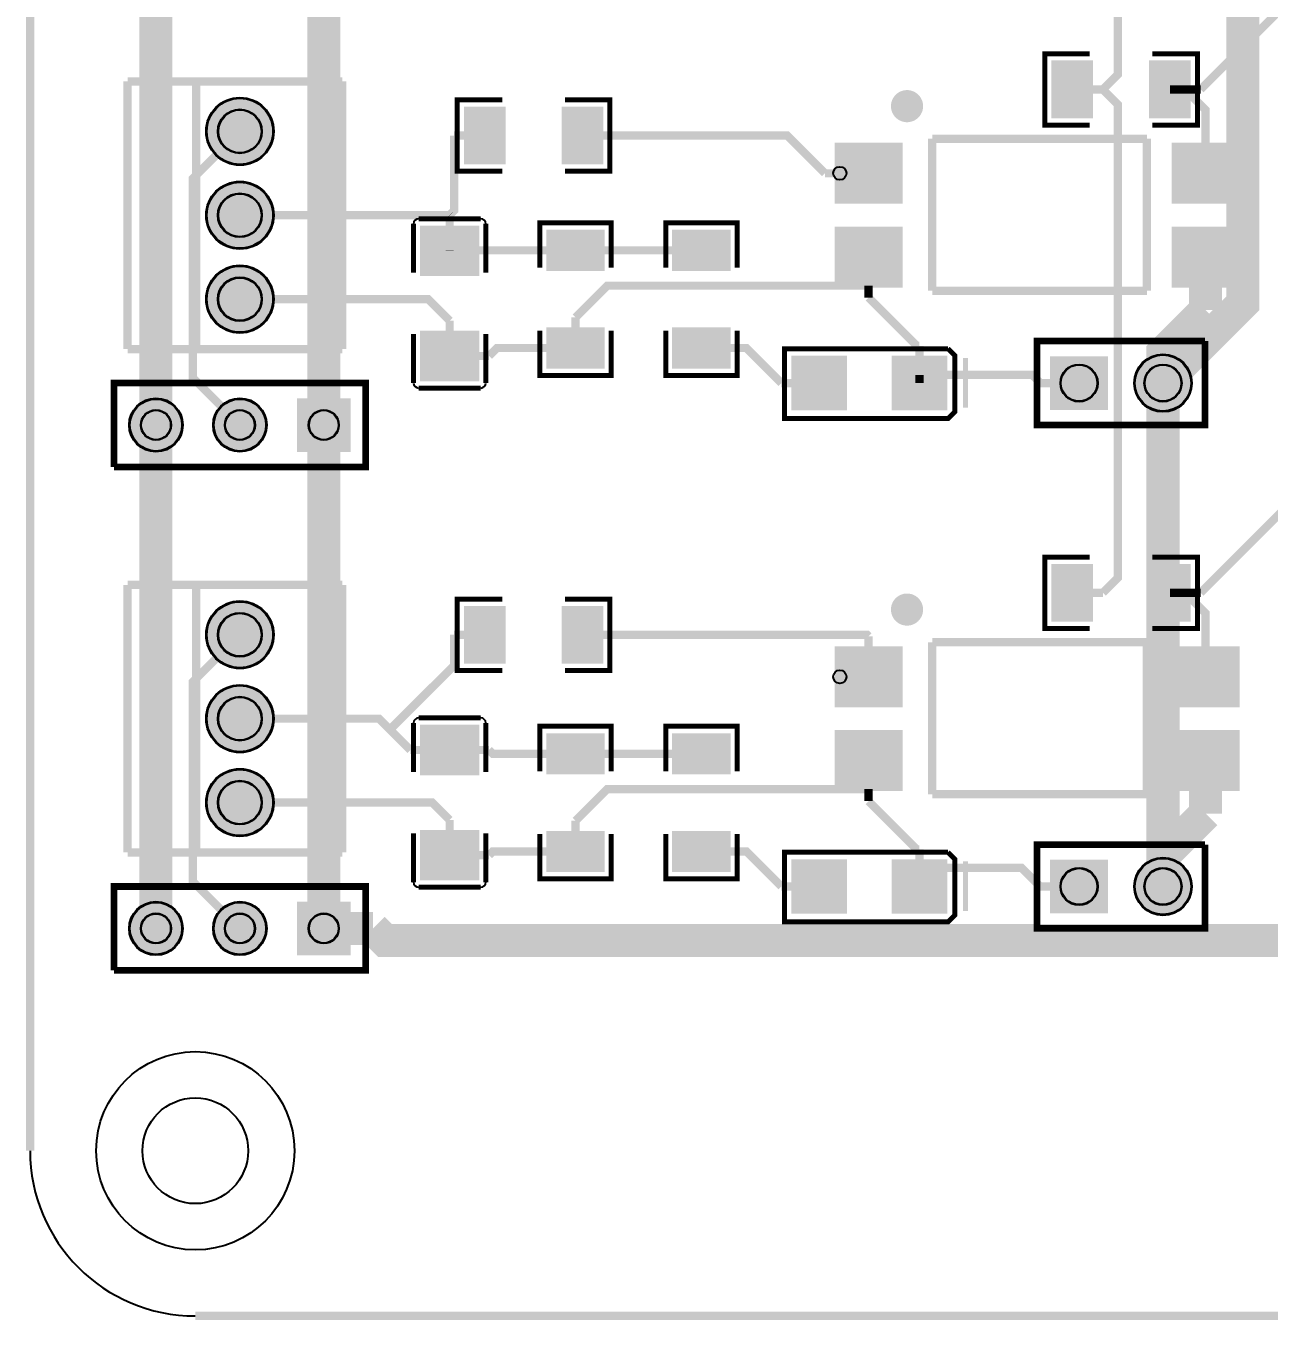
# Model space of a CAD drawing. Header units: millimetres. Extents: x 0 to 140, y -140 to 0.
# Drawn here: x -0.13 to 37.5, y -140.13 to -100.95 of the extents above; entities that cross this region are included whole.
import ezdxf

# ---------------------------------------------------------------- set-up
doc = ezdxf.new("R2010")
doc.units = ezdxf.units.MM
for name, color, linetype, true_color in [('BoardOutLine', 7, 'Continuous', 0xff00ff), ('BottomLayer', 7, 'Continuous', 0x0000ff), ('BottomSolderMaskLayer', 7, 'Continuous', 0xaa00ff), ('Document', 7, 'Continuous', 0xffffff), ('Multi-Layer', 7, 'Continuous', 0xc0c0c0), ('TopLayer', 7, 'Continuous', 0xff0000), ('TopPasteMaskLayer', 7, 'Continuous', 0x808080), ('TopSilkLayer', 7, 'Continuous', 0xffcc00), ('TopSolderMaskLayer', 7, 'Continuous', 0x800080)]:
    doc.layers.add(name, color=color, linetype=linetype, true_color=true_color)

msp = doc.modelspace()

# ---------------------------------------------------------------- hatches: boundary and pattern name
at = {"layer": 'BottomSolderMaskLayer'}
for points in [[(5.325, -104.14, 1), (7.375, -104.14, 1)], [(5.325, -106.68, 1), (7.375, -106.68, 1)], [(5.325, -109.22, 1), (7.375, -109.22, 1)], [(30.875, -110.947), (32.625, -110.947), (32.625, -112.573), (30.875, -112.573)], [(33.415, -111.76, 1), (35.165, -111.76, 1)], [(2.997, -113.03, 1), (4.623, -113.03, 1)], [(5.537, -113.03, 1), (7.163, -113.03, 1)], [(9.703, -113.843), (8.077, -113.843), (8.077, -112.217), (9.703, -112.217)], [(5.325, -119.38, 1), (7.375, -119.38, 1)], [(5.325, -121.92, 1), (7.375, -121.92, 1)], [(5.325, -124.46, 1), (7.375, -124.46, 1)], [(33.415, -127, 1), (35.165, -127, 1)], [(30.875, -126.187), (32.625, -126.187), (32.625, -127.813), (30.875, -127.813)], [(2.997, -128.27, 1), (4.623, -128.27, 1)], [(5.537, -128.27, 1), (7.163, -128.27, 1)], [(9.703, -129.083), (8.077, -129.083), (8.077, -127.457), (9.703, -127.457)]]:
    msp.add_hatch(color=256, dxfattribs=at).paths.add_polyline_path(points)
at = {"layer": 'Document'}
for points in [[(24.175, -111.26), (24.175, -112.26), (24.325, -112.26), (24.325, -111.26)], [(23.95, -111.685), (23.95, -111.835), (24.55, -111.835), (24.55, -111.685)], [(26.85, -111.685), (26.85, -111.835), (26.25, -111.835), (26.25, -111.685)], [(24.175, -126.5), (24.175, -127.5), (24.325, -127.5), (24.325, -126.5)], [(23.95, -126.925), (23.95, -127.075), (24.55, -127.075), (24.55, -126.925)], [(26.85, -126.925), (26.85, -127.075), (26.25, -127.075), (26.25, -126.925)]]:
    msp.add_hatch(color=256, dxfattribs=at).paths.add_polyline_path(points)
at = {"layer": 'Multi-Layer'}
for points in [[(5.35, -104.14, 1), (7.35, -104.14, 1)], [(5.35, -106.68, 1), (7.35, -106.68, 1)], [(5.35, -109.22, 1), (7.35, -109.22, 1)], [(30.9, -110.973), (32.6, -110.973), (32.6, -112.548), (30.9, -112.548)], [(33.44, -111.76, 1), (35.14, -111.76, 1)], [(3.023, -113.03, 1), (4.597, -113.03, 1)], [(5.563, -113.03, 1), (7.137, -113.03, 1)], [(9.677, -113.818), (8.103, -113.818), (8.103, -112.243), (9.677, -112.243)], [(5.35, -119.38, 1), (7.35, -119.38, 1)], [(5.35, -121.92, 1), (7.35, -121.92, 1)], [(5.35, -124.46, 1), (7.35, -124.46, 1)], [(33.44, -127, 1), (35.14, -127, 1)], [(30.9, -126.213), (32.6, -126.213), (32.6, -127.788), (30.9, -127.788)], [(3.023, -128.27, 1), (4.597, -128.27, 1)], [(5.563, -128.27, 1), (7.137, -128.27, 1)], [(9.677, -129.058), (8.103, -129.058), (8.103, -127.483), (9.677, -127.483)]]:
    msp.add_hatch(color=256, dxfattribs=at).paths.add_polyline_path(points)
at = {"layer": 'TopLayer'}
for points in [[(32.145, -102.02), (32.145, -103.721), (30.938, -103.721), (30.938, -102.02)], [(33.895, -102.02), (33.895, -103.721), (35.103, -103.721), (35.103, -102.02)], [(14.365, -105.118), (14.365, -103.417), (13.158, -103.417), (13.158, -105.118)], [(16.115, -105.118), (16.115, -103.417), (17.323, -103.417), (17.323, -105.118)], [(26.38, -104.51), (26.38, -106.31), (24.38, -106.31), (24.38, -104.51)], [(36.58, -104.51), (36.58, -106.31), (34.58, -106.31), (34.58, -104.51)], [(13.564, -108.497), (11.836, -108.497), (11.836, -107.012), (13.564, -107.012)], [(17.361, -108.345), (15.66, -108.345), (15.66, -107.138), (17.361, -107.138)], [(21.171, -108.345), (19.47, -108.345), (19.47, -107.138), (21.171, -107.138)], [(26.38, -107.05), (26.38, -108.85), (24.38, -108.85), (24.38, -107.05)], [(36.58, -107.05), (36.58, -108.85), (34.58, -108.85), (34.58, -107.05)], [(17.361, -110.095), (15.66, -110.095), (15.66, -111.303), (17.361, -111.303)], [(21.171, -110.095), (19.47, -110.095), (19.47, -111.303), (21.171, -111.303)], [(13.564, -110.197), (11.836, -110.197), (11.836, -111.682), (13.564, -111.682)], [(24.7, -112.56), (23.065, -112.56), (23.065, -110.96), (24.7, -110.96)], [(27.735, -112.56), (26.1, -112.56), (26.1, -110.96), (27.735, -110.96)], [(32.145, -117.26), (32.145, -118.961), (30.938, -118.961), (30.938, -117.26)], [(33.895, -117.26), (33.895, -118.961), (35.103, -118.961), (35.103, -117.26)], [(14.365, -120.231), (14.365, -118.53), (13.158, -118.53), (13.158, -120.231)], [(16.115, -120.231), (16.115, -118.53), (17.323, -118.53), (17.323, -120.231)], [(26.38, -119.75), (26.38, -121.55), (24.38, -121.55), (24.38, -119.75)], [(36.58, -119.75), (36.58, -121.55), (34.58, -121.55), (34.58, -119.75)], [(13.564, -123.61), (11.836, -123.61), (11.836, -122.125), (13.564, -122.125)], [(17.361, -123.585), (15.66, -123.585), (15.66, -122.378), (17.361, -122.378)], [(21.171, -123.585), (19.47, -123.585), (19.47, -122.378), (21.171, -122.378)], [(26.38, -122.29), (26.38, -124.09), (24.38, -124.09), (24.38, -122.29)], [(36.58, -122.29), (36.58, -124.09), (34.58, -124.09), (34.58, -122.29)], [(13.564, -125.31), (11.836, -125.31), (11.836, -126.795), (13.564, -126.795)], [(17.361, -125.335), (15.66, -125.335), (15.66, -126.543), (17.361, -126.543)], [(21.171, -125.335), (19.47, -125.335), (19.47, -126.543), (21.171, -126.543)], [(24.7, -127.8), (23.065, -127.8), (23.065, -126.2), (24.7, -126.2)], [(27.735, -127.8), (26.1, -127.8), (26.1, -126.2), (27.735, -126.2)]]:
    msp.add_hatch(color=256, dxfattribs=at).paths.add_polyline_path(points)
at = {"layer": 'TopPasteMaskLayer'}
for points in [[(32.145, -102.12), (32.145, -102.481), (32.045, -102.581), (31.834, -102.581), (31.734, -102.681), (31.734, -103.059), (31.834, -103.159), (32.045, -103.159), (32.145, -103.259), (32.145, -103.621), (32.045, -103.721), (31.038, -103.721), (30.938, -103.621), (30.938, -102.12), (31.038, -102.02), (32.045, -102.02)], [(33.895, -102.12), (33.895, -102.481), (33.995, -102.581), (34.206, -102.581), (34.306, -102.681), (34.306, -103.059), (34.206, -103.159), (33.995, -103.159), (33.895, -103.259), (33.895, -103.621), (33.995, -103.721), (35.003, -103.721), (35.103, -103.621), (35.103, -102.12), (35.003, -102.02), (33.995, -102.02)], [(14.365, -105.018), (14.365, -104.656), (14.265, -104.556), (14.054, -104.556), (13.954, -104.456), (13.954, -104.078), (14.054, -103.978), (14.265, -103.978), (14.365, -103.878), (14.365, -103.517), (14.265, -103.417), (13.258, -103.417), (13.158, -103.517), (13.158, -105.018), (13.258, -105.118), (14.265, -105.118)], [(16.115, -105.018), (16.115, -104.656), (16.215, -104.556), (16.426, -104.556), (16.526, -104.456), (16.526, -104.078), (16.426, -103.978), (16.215, -103.978), (16.115, -103.878), (16.115, -103.517), (16.215, -103.417), (17.223, -103.417), (17.323, -103.517), (17.323, -105.018), (17.223, -105.118), (16.215, -105.118)], [(26.38, -104.51), (26.38, -106.31), (24.38, -106.31), (24.38, -104.51)], [(36.58, -104.51), (36.58, -106.31), (34.58, -106.31), (34.58, -104.51)], [(13.464, -108.497), (13.094, -108.497), (12.994, -108.397), (12.994, -108.092), (12.894, -107.992), (12.506, -107.992), (12.406, -108.092), (12.406, -108.397), (12.306, -108.497), (11.936, -108.497), (11.836, -108.397), (11.836, -107.112), (11.936, -107.012), (13.464, -107.012), (13.564, -107.112), (13.564, -108.397)], [(17.261, -108.345), (16.899, -108.345), (16.799, -108.245), (16.799, -108.035), (16.699, -107.935), (16.321, -107.935), (16.221, -108.035), (16.221, -108.245), (16.121, -108.345), (15.76, -108.345), (15.66, -108.245), (15.66, -107.238), (15.76, -107.138), (17.261, -107.138), (17.361, -107.238), (17.361, -108.245)], [(21.071, -108.345), (20.709, -108.345), (20.609, -108.245), (20.609, -108.035), (20.509, -107.935), (20.131, -107.935), (20.031, -108.035), (20.031, -108.245), (19.931, -108.345), (19.57, -108.345), (19.47, -108.245), (19.47, -107.238), (19.57, -107.138), (21.071, -107.138), (21.171, -107.238), (21.171, -108.245)], [(26.38, -107.05), (26.38, -108.85), (24.38, -108.85), (24.38, -107.05)], [(36.58, -107.05), (36.58, -108.85), (34.58, -108.85), (34.58, -107.05)], [(17.261, -110.095), (16.899, -110.095), (16.799, -110.195), (16.799, -110.406), (16.699, -110.506), (16.321, -110.506), (16.221, -110.406), (16.221, -110.195), (16.121, -110.095), (15.76, -110.095), (15.66, -110.195), (15.66, -111.203), (15.76, -111.303), (17.261, -111.303), (17.361, -111.203), (17.361, -110.195)], [(21.071, -110.095), (20.709, -110.095), (20.609, -110.195), (20.609, -110.406), (20.509, -110.506), (20.131, -110.506), (20.031, -110.406), (20.031, -110.195), (19.931, -110.095), (19.57, -110.095), (19.47, -110.195), (19.47, -111.203), (19.57, -111.303), (21.071, -111.303), (21.171, -111.203), (21.171, -110.195)], [(13.464, -110.197), (13.094, -110.197), (12.994, -110.297), (12.994, -110.602), (12.894, -110.702), (12.506, -110.702), (12.406, -110.602), (12.406, -110.297), (12.306, -110.197), (11.936, -110.197), (11.836, -110.297), (11.836, -111.582), (11.936, -111.682), (13.464, -111.682), (13.564, -111.582), (13.564, -110.297)], [(24.7, -112.46), (24.7, -112.09), (24.6, -111.99), (24.244, -111.99), (24.144, -111.89), (24.144, -111.631), (24.244, -111.531), (24.6, -111.531), (24.7, -111.431), (24.7, -111.06), (24.6, -110.96), (23.165, -110.96), (23.065, -111.06), (23.065, -112.46), (23.165, -112.56), (24.6, -112.56)], [(26.1, -111.06), (26.1, -111.431), (26.2, -111.531), (26.556, -111.531), (26.656, -111.631), (26.656, -111.89), (26.556, -111.99), (26.2, -111.99), (26.1, -112.09), (26.1, -112.46), (26.2, -112.56), (27.635, -112.56), (27.735, -112.46), (27.735, -111.06), (27.635, -110.96), (26.2, -110.96)], [(32.145, -117.36), (32.145, -117.721), (32.045, -117.821), (31.834, -117.821), (31.734, -117.921), (31.734, -118.299), (31.834, -118.399), (32.045, -118.399), (32.145, -118.499), (32.145, -118.861), (32.045, -118.961), (31.038, -118.961), (30.938, -118.861), (30.938, -117.36), (31.038, -117.26), (32.045, -117.26)], [(33.895, -117.36), (33.895, -117.721), (33.995, -117.821), (34.206, -117.821), (34.306, -117.921), (34.306, -118.299), (34.206, -118.399), (33.995, -118.399), (33.895, -118.499), (33.895, -118.861), (33.995, -118.961), (35.003, -118.961), (35.103, -118.861), (35.103, -117.36), (35.003, -117.26), (33.995, -117.26)], [(14.365, -120.131), (14.365, -119.769), (14.265, -119.669), (14.054, -119.669), (13.954, -119.569), (13.954, -119.191), (14.054, -119.091), (14.265, -119.091), (14.365, -118.991), (14.365, -118.63), (14.265, -118.53), (13.258, -118.53), (13.158, -118.63), (13.158, -120.131), (13.258, -120.231), (14.265, -120.231)], [(16.115, -120.131), (16.115, -119.769), (16.215, -119.669), (16.426, -119.669), (16.526, -119.569), (16.526, -119.191), (16.426, -119.091), (16.215, -119.091), (16.115, -118.991), (16.115, -118.63), (16.215, -118.53), (17.223, -118.53), (17.323, -118.63), (17.323, -120.131), (17.223, -120.231), (16.215, -120.231)], [(26.38, -119.75), (26.38, -121.55), (24.38, -121.55), (24.38, -119.75)], [(36.58, -119.75), (36.58, -121.55), (34.58, -121.55), (34.58, -119.75)], [(13.464, -123.61), (13.094, -123.61), (12.994, -123.51), (12.994, -123.205), (12.894, -123.105), (12.506, -123.105), (12.406, -123.205), (12.406, -123.51), (12.306, -123.61), (11.936, -123.61), (11.836, -123.51), (11.836, -122.225), (11.936, -122.125), (13.464, -122.125), (13.564, -122.225), (13.564, -123.51)], [(17.261, -123.585), (16.899, -123.585), (16.799, -123.485), (16.799, -123.275), (16.699, -123.175), (16.321, -123.175), (16.221, -123.275), (16.221, -123.485), (16.121, -123.585), (15.76, -123.585), (15.66, -123.485), (15.66, -122.478), (15.76, -122.378), (17.261, -122.378), (17.361, -122.478), (17.361, -123.485)], [(21.071, -123.585), (20.709, -123.585), (20.609, -123.485), (20.609, -123.275), (20.509, -123.175), (20.131, -123.175), (20.031, -123.275), (20.031, -123.485), (19.931, -123.585), (19.57, -123.585), (19.47, -123.485), (19.47, -122.478), (19.57, -122.378), (21.071, -122.378), (21.171, -122.478), (21.171, -123.485)], [(26.38, -122.29), (26.38, -124.09), (24.38, -124.09), (24.38, -122.29)], [(36.58, -122.29), (36.58, -124.09), (34.58, -124.09), (34.58, -122.29)], [(13.464, -125.31), (13.094, -125.31), (12.994, -125.41), (12.994, -125.715), (12.894, -125.815), (12.506, -125.815), (12.406, -125.715), (12.406, -125.41), (12.306, -125.31), (11.936, -125.31), (11.836, -125.41), (11.836, -126.695), (11.936, -126.795), (13.464, -126.795), (13.564, -126.695), (13.564, -125.41)], [(17.261, -125.335), (16.899, -125.335), (16.799, -125.435), (16.799, -125.646), (16.699, -125.746), (16.321, -125.746), (16.221, -125.646), (16.221, -125.435), (16.121, -125.335), (15.76, -125.335), (15.66, -125.435), (15.66, -126.443), (15.76, -126.543), (17.261, -126.543), (17.361, -126.443), (17.361, -125.435)], [(21.071, -125.335), (20.709, -125.335), (20.609, -125.435), (20.609, -125.646), (20.509, -125.746), (20.131, -125.746), (20.031, -125.646), (20.031, -125.435), (19.931, -125.335), (19.57, -125.335), (19.47, -125.435), (19.47, -126.443), (19.57, -126.543), (21.071, -126.543), (21.171, -126.443), (21.171, -125.435)], [(24.7, -127.7), (24.7, -127.33), (24.6, -127.23), (24.244, -127.23), (24.144, -127.13), (24.144, -126.871), (24.244, -126.771), (24.6, -126.771), (24.7, -126.671), (24.7, -126.3), (24.6, -126.2), (23.165, -126.2), (23.065, -126.3), (23.065, -127.7), (23.165, -127.8), (24.6, -127.8)], [(26.1, -126.3), (26.1, -126.671), (26.2, -126.771), (26.556, -126.771), (26.656, -126.871), (26.656, -127.13), (26.556, -127.23), (26.2, -127.23), (26.1, -127.33), (26.1, -127.7), (26.2, -127.8), (27.635, -127.8), (27.735, -127.7), (27.735, -126.3), (27.635, -126.2), (26.2, -126.2)]]:
    msp.add_hatch(color=256, dxfattribs=at).paths.add_polyline_path(points)
at = {"layer": 'TopSilkLayer'}
for points in [[(26.057, -103.378), (26.058, -103.41), (26.061, -103.441), (26.066, -103.472), (26.073, -103.503), (26.082, -103.533), (26.094, -103.562), (26.106, -103.591), (26.121, -103.619), (26.138, -103.646), (26.156, -103.671), (26.176, -103.696), (26.197, -103.719), (26.22, -103.74), (26.244, -103.76), (26.27, -103.779), (26.296, -103.796), (26.324, -103.811), (26.352, -103.824), (26.382, -103.836), (26.412, -103.845), (26.442, -103.853), (26.473, -103.858), (26.504, -103.862), (26.536, -103.863), (26.567, -103.863), (26.599, -103.86), (26.63, -103.855), (26.66, -103.849), (26.691, -103.84), (26.72, -103.83), (26.749, -103.817), (26.777, -103.803), (26.804, -103.787), (26.83, -103.769), (26.855, -103.75), (26.879, -103.729), (26.901, -103.706), (26.921, -103.683), (26.94, -103.657), (26.957, -103.631), (26.973, -103.604), (26.987, -103.576), (26.999, -103.546), (27.009, -103.517), (27.017, -103.486), (27.023, -103.455), (27.027, -103.424), (27.029, -103.393), (27.029, -103.361), (27.027, -103.33), (27.023, -103.299), (27.017, -103.268), (27.009, -103.237), (26.999, -103.208), (26.987, -103.178), (26.973, -103.15), (26.957, -103.123), (26.94, -103.097), (26.921, -103.071), (26.901, -103.048), (26.879, -103.025), (26.855, -103.004), (26.83, -102.985), (26.804, -102.967), (26.777, -102.951), (26.749, -102.937), (26.72, -102.924), (26.691, -102.914), (26.66, -102.905), (26.63, -102.899), (26.599, -102.894), (26.567, -102.891), (26.536, -102.891), (26.504, -102.892), (26.473, -102.896), (26.442, -102.901), (26.412, -102.909), (26.382, -102.918), (26.352, -102.93), (26.324, -102.943), (26.296, -102.958), (26.27, -102.975), (26.244, -102.994), (26.22, -103.014), (26.197, -103.035), (26.176, -103.058), (26.156, -103.083), (26.138, -103.108), (26.121, -103.135), (26.106, -103.163), (26.094, -103.192), (26.082, -103.221), (26.073, -103.251), (26.066, -103.282), (26.061, -103.313), (26.058, -103.344), (26.057, -103.376)], [(28.234, -110.999), (28.234, -112.501), (28.386, -112.501), (28.386, -110.999)], [(26.057, -118.618), (26.058, -118.65), (26.061, -118.681), (26.066, -118.712), (26.073, -118.743), (26.082, -118.773), (26.094, -118.802), (26.106, -118.831), (26.121, -118.859), (26.138, -118.886), (26.156, -118.911), (26.176, -118.936), (26.197, -118.959), (26.22, -118.98), (26.244, -119), (26.27, -119.019), (26.296, -119.036), (26.324, -119.051), (26.352, -119.064), (26.382, -119.076), (26.412, -119.085), (26.442, -119.093), (26.473, -119.098), (26.504, -119.102), (26.536, -119.103), (26.567, -119.103), (26.599, -119.1), (26.63, -119.095), (26.66, -119.089), (26.691, -119.08), (26.72, -119.07), (26.749, -119.057), (26.777, -119.043), (26.804, -119.027), (26.83, -119.009), (26.855, -118.99), (26.879, -118.969), (26.901, -118.946), (26.921, -118.923), (26.94, -118.897), (26.957, -118.871), (26.973, -118.844), (26.987, -118.816), (26.999, -118.786), (27.009, -118.757), (27.017, -118.726), (27.023, -118.695), (27.027, -118.664), (27.029, -118.633), (27.029, -118.601), (27.027, -118.57), (27.023, -118.539), (27.017, -118.508), (27.009, -118.477), (26.999, -118.448), (26.987, -118.418), (26.973, -118.39), (26.957, -118.363), (26.94, -118.337), (26.921, -118.311), (26.901, -118.288), (26.879, -118.265), (26.855, -118.244), (26.83, -118.225), (26.804, -118.207), (26.777, -118.191), (26.749, -118.177), (26.72, -118.164), (26.691, -118.154), (26.66, -118.145), (26.63, -118.139), (26.599, -118.134), (26.567, -118.131), (26.536, -118.131), (26.504, -118.132), (26.473, -118.136), (26.442, -118.141), (26.412, -118.149), (26.382, -118.158), (26.352, -118.17), (26.324, -118.183), (26.296, -118.198), (26.27, -118.215), (26.244, -118.234), (26.22, -118.254), (26.197, -118.275), (26.176, -118.298), (26.156, -118.323), (26.138, -118.348), (26.121, -118.375), (26.106, -118.403), (26.094, -118.432), (26.082, -118.461), (26.073, -118.491), (26.066, -118.522), (26.061, -118.553), (26.058, -118.584), (26.057, -118.616)], [(28.234, -126.239), (28.234, -127.741), (28.386, -127.741), (28.386, -126.239)]]:
    msp.add_hatch(color=256, dxfattribs=at).paths.add_polyline_path(points)
at = {"layer": 'TopSolderMaskLayer'}
for points in [[(32.17, -101.994), (32.17, -103.746), (30.912, -103.746), (30.912, -101.994)], [(33.87, -101.994), (33.87, -103.746), (35.128, -103.746), (35.128, -101.994)], [(5.325, -104.14, 1), (7.375, -104.14, 1)], [(14.39, -105.143), (14.39, -103.391), (13.132, -103.391), (13.132, -105.143)], [(16.09, -105.143), (16.09, -103.391), (17.348, -103.391), (17.348, -105.143)], [(26.408, -104.487), (26.408, -106.333), (24.352, -106.333), (24.352, -104.487)], [(36.608, -104.487), (36.608, -106.333), (34.552, -106.333), (34.552, -104.487)], [(5.325, -106.68, 1), (7.375, -106.68, 1)], [(13.594, -108.519), (11.806, -108.519), (11.806, -106.99), (13.594, -106.99)], [(17.396, -108.363), (15.624, -108.363), (15.624, -107.12), (17.396, -107.12)], [(21.206, -108.363), (19.434, -108.363), (19.434, -107.12), (21.206, -107.12)], [(26.408, -107.027), (26.408, -108.873), (24.352, -108.873), (24.352, -107.027)], [(36.608, -107.027), (36.608, -108.873), (34.552, -108.873), (34.552, -107.027)], [(5.325, -109.22, 1), (7.375, -109.22, 1)], [(17.396, -110.077), (15.624, -110.077), (15.624, -111.321), (17.396, -111.321)], [(21.206, -110.077), (19.434, -110.077), (19.434, -111.321), (21.206, -111.321)], [(13.594, -110.175), (11.806, -110.175), (11.806, -111.704), (13.594, -111.704)], [(24.726, -112.586), (23.04, -112.586), (23.04, -110.935), (24.726, -110.935)], [(27.76, -112.586), (26.075, -112.586), (26.075, -110.935), (27.76, -110.935)], [(30.875, -110.947), (32.625, -110.947), (32.625, -112.573), (30.875, -112.573)], [(33.415, -111.76, 1), (35.165, -111.76, 1)], [(2.997, -113.03, 1), (4.623, -113.03, 1)], [(5.537, -113.03, 1), (7.163, -113.03, 1)], [(9.703, -113.843), (8.077, -113.843), (8.077, -112.217), (9.703, -112.217)], [(32.17, -117.234), (32.17, -118.986), (30.912, -118.986), (30.912, -117.234)], [(33.87, -117.234), (33.87, -118.986), (35.128, -118.986), (35.128, -117.234)], [(5.325, -119.38, 1), (7.375, -119.38, 1)], [(14.39, -120.256), (14.39, -118.504), (13.132, -118.504), (13.132, -120.256)], [(16.09, -120.256), (16.09, -118.504), (17.348, -118.504), (17.348, -120.256)], [(26.408, -119.727), (26.408, -121.573), (24.352, -121.573), (24.352, -119.727)], [(36.608, -119.727), (36.608, -121.573), (34.552, -121.573), (34.552, -119.727)], [(5.325, -121.92, 1), (7.375, -121.92, 1)], [(13.594, -123.632), (11.806, -123.632), (11.806, -122.103), (13.594, -122.103)], [(17.396, -123.603), (15.624, -123.603), (15.624, -122.36), (17.396, -122.36)], [(21.206, -123.603), (19.434, -123.603), (19.434, -122.36), (21.206, -122.36)], [(26.408, -122.267), (26.408, -124.113), (24.352, -124.113), (24.352, -122.267)], [(36.608, -122.267), (36.608, -124.113), (34.552, -124.113), (34.552, -122.267)], [(5.325, -124.46, 1), (7.375, -124.46, 1)], [(13.594, -125.288), (11.806, -125.288), (11.806, -126.817), (13.594, -126.817)], [(17.396, -125.317), (15.624, -125.317), (15.624, -126.561), (17.396, -126.561)], [(21.206, -125.317), (19.434, -125.317), (19.434, -126.561), (21.206, -126.561)], [(33.415, -127, 1), (35.165, -127, 1)], [(24.726, -127.826), (23.04, -127.826), (23.04, -126.175), (24.726, -126.175)], [(27.76, -127.826), (26.075, -127.826), (26.075, -126.175), (27.76, -126.175)], [(30.875, -126.187), (32.625, -126.187), (32.625, -127.813), (30.875, -127.813)], [(2.997, -128.27, 1), (4.623, -128.27, 1)], [(5.537, -128.27, 1), (7.163, -128.27, 1)], [(9.703, -129.083), (8.077, -129.083), (8.077, -127.457), (9.703, -127.457)]]:
    msp.add_hatch(color=256, dxfattribs=at).paths.add_polyline_path(points)

# ---------------------------------------------------------------- linework, layer by layer
at = {"layer": 'BoardOutLine', "const_width": 0.254}
for points in [[(0, -135), (0, -5)], [(135, -140), (5, -140)]]:
    msp.add_lwpolyline(points, dxfattribs=at)
at = {"layer": 'BoardOutLine'}
msp.add_arc((5, -135), 5, 180, 270, dxfattribs=at)
at = {"layer": 'BottomLayer'}
for points, const_width in [([(3.81, -113.03), (3.81, -97.79)], 1), ([(8.89, -113.03), (8.89, -97.79)], 1), ([(34.29, -111.76), (36.703, -109.347), (36.703, -99.06)], 1), ([(6.35, -104.14), (4.924, -105.566), (4.924, -111.604), (6.35, -113.03)], 0.25), ([(34.29, -127), (34.29, -111.76)], 1), ([(8.89, -128.27), (8.89, -113.03)], 1), ([(6.35, -119.38), (4.924, -120.806), (4.924, -126.844), (6.35, -128.27)], 0.25)]:
    msp.add_lwpolyline(points, dxfattribs=dict(at, const_width=const_width))
at = {"layer": 'BottomSolderMaskLayer'}
for centre, radius in [((6.35, -104.14), 1.025), ((6.35, -104.14), 0.667), ((6.35, -106.68), 1.025), ((6.35, -106.68), 0.667), ((6.35, -109.22), 1.025), ((6.35, -109.22), 0.667), ((31.75, -111.76), 0.566), ((34.29, -111.76), 0.875), ((34.29, -111.76), 0.566), ((3.81, -113.03), 0.813), ((6.35, -113.03), 0.813), ((3.81, -113.03), 0.459), ((6.35, -113.03), 0.459), ((8.89, -113.03), 0.459), ((6.35, -119.38), 1.025), ((6.35, -119.38), 0.667), ((6.35, -121.92), 1.025), ((6.35, -121.92), 0.667), ((6.35, -124.46), 1.025), ((6.35, -124.46), 0.667), ((34.29, -127), 0.875), ((31.75, -127), 0.566), ((34.29, -127), 0.566), ((3.81, -128.27), 0.813), ((6.35, -128.27), 0.813), ((3.81, -128.27), 0.459), ((6.35, -128.27), 0.459), ((8.89, -128.27), 0.459)]:
    msp.add_circle(centre, radius, dxfattribs=at)
at = {"layer": 'Document'}
for centre, radius in [((24.511, -105.41), 0.2), ((24.511, -120.65), 0.2), ((5, -135), 3)]:
    msp.add_circle(centre, radius, dxfattribs=at)
at = {"layer": 'Multi-Layer'}
for centre, radius in [((6.35, -104.14), 1), ((6.35, -104.14), 0.65), ((6.35, -106.68), 1), ((6.35, -106.68), 0.65), ((6.35, -109.22), 1), ((6.35, -109.22), 0.65), ((31.75, -111.76), 0.55), ((34.29, -111.76), 0.85), ((34.29, -111.76), 0.55), ((3.81, -113.03), 0.787), ((6.35, -113.03), 0.787), ((3.81, -113.03), 0.445), ((6.35, -113.03), 0.445), ((8.89, -113.03), 0.445), ((6.35, -119.38), 1), ((6.35, -119.38), 0.65), ((6.35, -121.92), 1), ((6.35, -121.92), 0.65), ((6.35, -124.46), 1), ((6.35, -124.46), 0.65), ((34.29, -127), 0.85), ((31.75, -127), 0.55), ((34.29, -127), 0.55), ((3.81, -128.27), 0.787), ((6.35, -128.27), 0.787), ((3.81, -128.27), 0.445), ((6.35, -128.27), 0.445), ((8.89, -128.27), 0.445), ((5, -135), 1.6)]:
    msp.add_circle(centre, radius, dxfattribs=at)
at = {"layer": 'TopLayer'}
for points, const_width in [([(46.99, -81.28), (39.545, -88.725), (39.545, -98.753), (35.428, -102.87)], 0.25), ([(46.99, -83.82), (45.56, -85.25), (45.56, -107.978), (35.428, -118.11)], 0.25), ([(32.47, -102.87), (32.927, -102.414), (32.927, -88.829)], 0.25), ([(31.541, -102.87), (32.47, -102.87)], 0.25), ([(32.47, -118.11), (32.927, -117.654), (32.927, -103.327), (32.47, -102.87)], 0.25), ([(34.499, -102.87), (34.963, -102.87)], 0.25), ([(34.963, -102.87), (35.428, -102.87)], 0.25), ([(34.963, -102.87), (35.58, -103.487), (35.58, -105.41)], 0.25), ([(12.832, -104.267), (12.832, -106.542), (12.693, -106.68)], 0.25), ([(13.761, -104.267), (12.832, -104.267)], 0.25), ([(16.719, -104.267), (22.912, -104.267), (24.055, -105.41)], 0.25), ([(25.38, -105.41), (24.055, -105.41)], 0.25), ([(6.35, -106.68), (12.693, -106.68)], 0.25), ([(12.693, -106.68), (12.7, -106.687)], 0.25), ([(12.7, -107.741), (12.7, -106.687)], 0.25), ([(16.51, -107.741), (12.7, -107.741)], 0.25), ([(12.7, -107.755), (12.7, -107.741)], 0.25), ([(20.32, -107.741), (16.51, -107.741)], 0.25), ([(35.58, -107.95), (35.58, -109.551)], 1), ([(25.38, -107.95), (25.38, -108.811)], 0.25), ([(25.38, -108.811), (17.469, -108.811), (16.51, -109.77)], 0.25), ([(25.38, -108.811), (25.38, -109.176)], 0.25), ([(6.35, -109.22), (12.049, -109.22), (12.7, -109.872)], 0.25), ([(25.38, -109.176), (26.839, -110.635), (26.917, -110.635)], 0.25), ([(35.58, -109.551), (34.29, -110.841), (34.29, -111.76)], 1), ([(16.51, -110.699), (16.51, -109.77)], 0.25), ([(12.7, -110.94), (12.7, -109.872)], 0.25), ([(12.7, -110.94), (13.89, -110.94)], 0.25), ([(16.51, -110.699), (14.13, -110.699), (13.89, -110.94)], 0.25), ([(20.32, -110.699), (21.679, -110.699), (22.74, -111.76)], 0.25), ([(26.917, -111.514), (26.917, -110.635)], 0.25), ([(23.883, -111.76), (22.74, -111.76)], 0.25), ([(30.575, -111.76), (30.329, -111.514), (26.917, -111.514)], 0.25), ([(26.917, -111.76), (26.917, -111.514)], 0.25), ([(31.75, -111.76), (30.575, -111.76)], 0.25), ([(3.81, -128.27), (3.81, -113.03)], 1), ([(31.541, -118.11), (32.47, -118.11)], 0.25), ([(34.499, -118.11), (34.963, -118.11)], 0.25), ([(34.963, -118.11), (35.428, -118.11)], 0.25), ([(34.963, -118.11), (35.58, -118.727), (35.58, -120.65)], 0.25), ([(12.832, -119.38), (12.832, -120.309), (10.892, -122.249)], 0.25), ([(13.761, -119.38), (12.832, -119.38)], 0.25), ([(16.719, -119.38), (25.336, -119.38), (25.38, -119.425)], 0.25), ([(25.38, -120.65), (25.38, -119.425)], 0.25), ([(10.378, -128.27), (10.742, -128.635), (39.953, -128.635), (46.817, -121.771), (48.26, -121.771)], 1), ([(6.35, -121.92), (10.563, -121.92), (10.892, -122.249)], 0.25), ([(10.892, -122.249), (11.511, -122.868)], 0.25), ([(12.7, -122.868), (11.511, -122.868)], 0.25), ([(12.7, -122.868), (13.89, -122.868)], 0.25), ([(16.51, -122.981), (14.003, -122.981), (13.89, -122.868)], 0.25), ([(20.32, -122.981), (16.51, -122.981)], 0.25), ([(35.58, -123.19), (35.58, -124.791)], 1), ([(25.38, -123.19), (25.38, -124.051)], 0.25), ([(25.38, -124.051), (17.469, -124.051), (16.51, -125.01)], 0.25), ([(25.38, -124.051), (25.38, -124.416)], 0.25), ([(6.35, -124.46), (12.176, -124.46), (12.7, -124.985)], 0.25), ([(25.38, -124.416), (26.839, -125.875), (26.917, -125.875)], 0.25), ([(35.58, -124.791), (34.29, -126.081), (34.29, -127)], 1), ([(12.7, -126.053), (12.7, -124.985)], 0.25), ([(16.51, -125.939), (16.51, -125.01)], 0.25), ([(26.917, -126.437), (26.917, -125.875)], 0.25), ([(12.7, -126.053), (13.89, -126.053)], 0.25), ([(16.51, -125.939), (14.003, -125.939), (13.89, -126.053)], 0.25), ([(20.32, -125.939), (21.679, -125.939), (22.74, -127)], 0.25), ([(26.917, -127), (26.917, -126.437)], 0.25), ([(26.917, -126.437), (30.012, -126.437), (30.575, -127)], 0.25), ([(23.883, -127), (22.74, -127)], 0.25), ([(31.75, -127), (30.575, -127)], 0.25), ([(8.89, -128.27), (10.378, -128.27)], 1)]:
    msp.add_lwpolyline(points, dxfattribs=dict(at, const_width=const_width))
at = {"layer": 'TopSilkLayer'}
for points, const_width in [([(32.069, -101.791), (30.709, -101.791), (30.709, -103.949), (32.069, -103.949)], 0.152), ([(33.971, -101.791), (35.331, -101.791), (35.331, -103.949), (33.971, -103.949)], 0.152), ([(2.95, -102.63), (9.45, -102.63)], 0.254), ([(2.95, -110.73), (2.95, -102.63)], 0.254), ([(3.825, -110.73), (3.825, -102.63)], 0.254), ([(5.023, -110.73), (5.023, -102.63)], 0.254), ([(9.45, -110.73), (9.45, -102.63)], 0.254), ([(14.289, -105.346), (12.929, -105.346), (12.929, -103.188), (14.289, -103.188)], 0.152), ([(16.191, -105.346), (17.551, -105.346), (17.551, -103.188), (16.191, -103.188)], 0.152), ([(27.305, -104.366), (33.805, -104.366)], 0.254), ([(27.305, -108.966), (27.305, -104.366)], 0.254), ([(33.805, -104.366), (33.805, -108.966)], 0.254), ([(11.607, -106.936), (11.607, -108.421)], 0.152), ([(13.64, -106.784), (11.76, -106.784)], 0.152), ([(13.793, -108.421), (13.793, -106.936)], 0.152), ([(17.589, -108.269), (17.589, -106.909), (15.431, -106.909), (15.431, -108.269)], 0.152), ([(21.399, -108.269), (21.399, -106.909), (19.241, -106.909), (19.241, -108.269)], 0.152), ([(33.805, -108.966), (27.305, -108.966)], 0.254), ([(17.589, -110.171), (17.589, -111.531), (15.431, -111.531), (15.431, -110.171)], 0.152), ([(21.399, -110.171), (21.399, -111.531), (19.241, -111.531), (19.241, -110.171)], 0.152), ([(11.607, -111.758), (11.607, -110.273)], 0.152), ([(13.793, -110.273), (13.793, -111.758)], 0.152), ([(35.56, -110.49), (35.56, -113.03), (30.48, -113.03), (30.48, -110.49), (32.385, -110.49)], 0.203), ([(35.56, -110.49), (32.385, -110.49)], 0.203), ([(2.95, -110.73), (9.45, -110.73)], 0.254), ([(27.99, -112.55), (27.99, -112.63), (27.79, -112.83), (22.83, -112.83), (22.83, -110.72), (27.78, -110.72)], 0.15), ([(27.99, -112.55), (27.99, -110.93), (27.78, -110.72)], 0.15), ([(8.255, -114.3), (10.16, -114.3), (10.16, -111.76), (2.54, -111.76), (2.54, -114.3)], 0.203), ([(13.64, -111.911), (11.76, -111.911)], 0.152), ([(2.54, -114.3), (8.255, -114.3)], 0.203), ([(32.069, -117.031), (30.709, -117.031), (30.709, -119.189), (32.069, -119.189)], 0.152), ([(33.971, -117.031), (35.331, -117.031), (35.331, -119.189), (33.971, -119.189)], 0.152), ([(2.95, -117.87), (9.45, -117.87)], 0.254), ([(2.95, -125.97), (2.95, -117.87)], 0.254), ([(3.825, -125.97), (3.825, -117.87)], 0.254), ([(5.023, -125.97), (5.023, -117.87)], 0.254), ([(9.45, -125.97), (9.45, -117.87)], 0.254), ([(14.289, -120.459), (12.929, -120.459), (12.929, -118.301), (14.289, -118.301)], 0.152), ([(16.191, -120.459), (17.551, -120.459), (17.551, -118.301), (16.191, -118.301)], 0.152), ([(27.305, -119.606), (33.805, -119.606)], 0.254), ([(27.305, -124.206), (27.305, -119.606)], 0.254), ([(33.805, -119.606), (33.805, -124.206)], 0.254), ([(13.64, -121.897), (11.76, -121.897)], 0.152), ([(11.607, -122.049), (11.607, -123.534)], 0.152), ([(13.793, -123.534), (13.793, -122.049)], 0.152), ([(17.589, -123.509), (17.589, -122.149), (15.431, -122.149), (15.431, -123.509)], 0.152), ([(21.399, -123.509), (21.399, -122.149), (19.241, -122.149), (19.241, -123.509)], 0.152), ([(33.805, -124.206), (27.305, -124.206)], 0.254), ([(11.607, -126.871), (11.607, -125.386)], 0.152), ([(13.793, -125.386), (13.793, -126.871)], 0.152), ([(17.589, -125.411), (17.589, -126.771), (15.431, -126.771), (15.431, -125.411)], 0.152), ([(21.399, -125.411), (21.399, -126.771), (19.241, -126.771), (19.241, -125.411)], 0.152), ([(35.56, -125.73), (35.56, -128.27), (30.48, -128.27), (30.48, -125.73), (32.385, -125.73)], 0.203), ([(35.56, -125.73), (32.385, -125.73)], 0.203), ([(2.95, -125.97), (9.45, -125.97)], 0.254), ([(27.99, -127.79), (27.99, -127.87), (27.79, -128.07), (22.83, -128.07), (22.83, -125.96), (27.78, -125.96)], 0.15), ([(27.99, -127.79), (27.99, -126.17), (27.78, -125.96)], 0.15), ([(8.255, -129.54), (10.16, -129.54), (10.16, -127), (2.54, -127), (2.54, -129.54)], 0.203), ([(13.64, -127.024), (11.76, -127.024)], 0.152), ([(2.54, -129.54), (8.255, -129.54)], 0.203)]:
    msp.add_lwpolyline(points, dxfattribs=dict(at, const_width=const_width))
for centre, start, end in [((11.76, -106.936), 90, 180), ((13.64, -106.936), 0, 90), ((11.76, -111.758), 180, 270), ((13.64, -111.758), 270, 0), ((11.76, -122.049), 90, 180), ((13.64, -122.049), 0, 90), ((11.76, -126.871), 180, 270), ((13.64, -126.871), 270, 0)]:
    msp.add_arc(centre, 0.152, start, end, dxfattribs=at)
at = {"layer": 'TopSolderMaskLayer'}
for centre, radius in [((6.35, -104.14), 1.025), ((6.35, -104.14), 0.667), ((6.35, -106.68), 1.025), ((6.35, -106.68), 0.667), ((6.35, -109.22), 1.025), ((6.35, -109.22), 0.667), ((31.75, -111.76), 0.566), ((34.29, -111.76), 0.875), ((34.29, -111.76), 0.566), ((3.81, -113.03), 0.813), ((6.35, -113.03), 0.813), ((3.81, -113.03), 0.459), ((6.35, -113.03), 0.459), ((8.89, -113.03), 0.459), ((6.35, -119.38), 1.025), ((6.35, -119.38), 0.667), ((6.35, -121.92), 1.025), ((6.35, -121.92), 0.667), ((6.35, -124.46), 1.025), ((6.35, -124.46), 0.667), ((34.29, -127), 0.875), ((31.75, -127), 0.566), ((34.29, -127), 0.566), ((3.81, -128.27), 0.813), ((6.35, -128.27), 0.813), ((3.81, -128.27), 0.459), ((6.35, -128.27), 0.459), ((8.89, -128.27), 0.459)]:
    msp.add_circle(centre, radius, dxfattribs=at)

doc.saveas('drawing.dxf')
